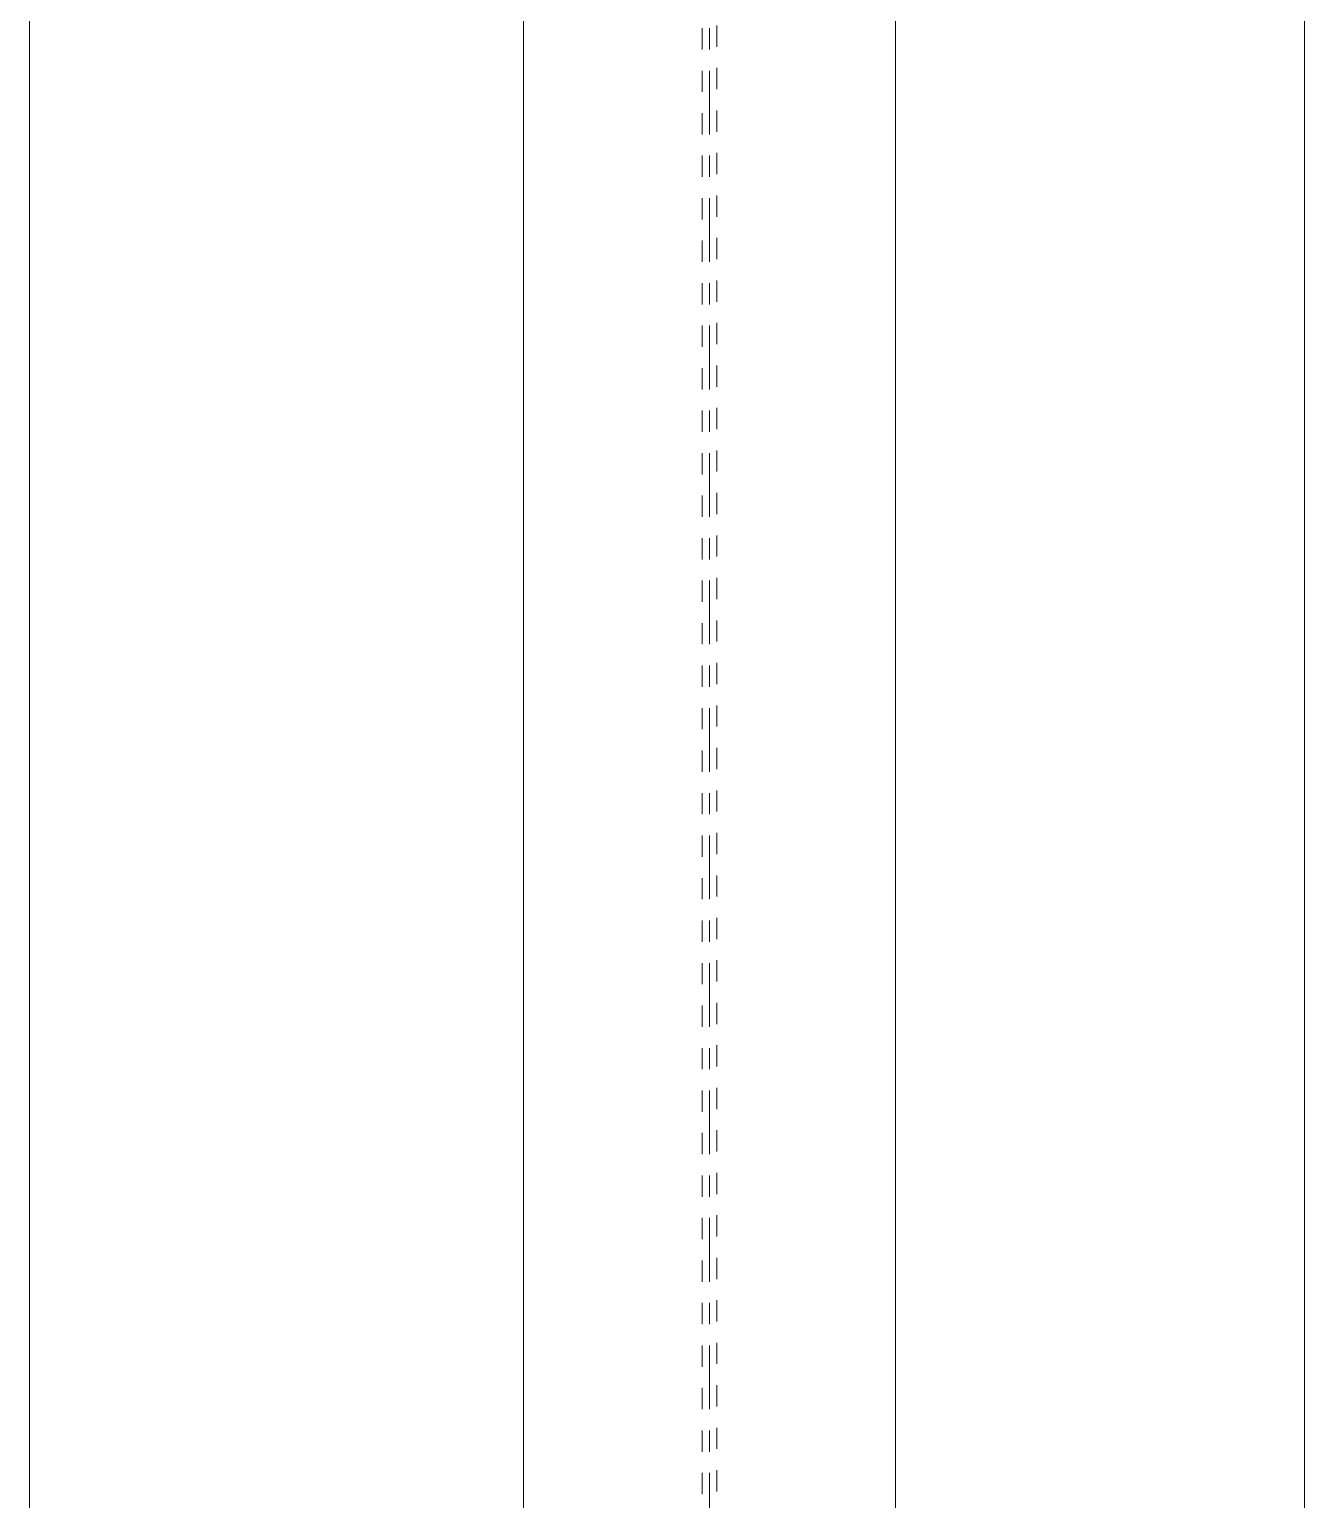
# Model space of a CAD drawing. Header units: millimetres. Extents: x 2 to 579, y 1 to 405.
# Drawn here: x 86.6 to 146.6, y 203 to 272.2 of the extents above; entities that cross this region are included whole.
import ezdxf

# ---------------------------------------------------------------- set-up
doc = ezdxf.new("R2010")
doc.units = ezdxf.units.MM
for name, pattern in [('XKITLINE00', [0]), ('XKITLINE01', [4, 1, -1, 1, -1]), ('XKITLINE03', [6, 3, -1, 1, -1])]:
    doc.linetypes.add(name, pattern=pattern)
doc.layers.add('Dimensions', color=7, linetype='Continuous', lineweight=0)
doc.layers.add('Part', color=2, linetype='Continuous', lineweight=0)

# ---------------------------------------------------------------- blocks, each defined once
blk = doc.blocks.new('*A12')
at = {"layer": 'Part', "color": 7, "linetype": 'XKITLINE03', "lineweight": 0}
blk.add_line((118.606, 183.234), (118.606, 380.631), dxfattribs=at)
at = {"layer": 'Part', "color": 2, "linetype": 'XKITLINE00', "lineweight": 0}
for p, q in [((109.856, 372.477), (109.856, 183.234)), ((127.356, 183.234), (127.356, 372.477))]:
    blk.add_line(p, q, dxfattribs=at)
at = {"layer": 'Part', "color": 7, "linetype": 'XKITLINE01', "lineweight": 0}
for p, q in [((118.256, 183.234), (118.256, 372.361)), ((118.956, 372.361), (118.956, 183.234))]:
    blk.add_line(p, q, dxfattribs=at)
blk = doc.blocks.new('*A54')
at = {"layer": 'Dimensions', "color": 7, "linetype": 'XKITLINE00', "lineweight": 0}
blk.add_line((86.606, 64.634), (86.606, 300.234), dxfattribs=at)
blk = doc.blocks.new('*A56')
at = {"layer": 'Dimensions', "color": 7, "linetype": 'XKITLINE00', "lineweight": 0}
blk.add_line((146.606, 64.634), (146.606, 311.714), dxfattribs=at)

msp = doc.modelspace()

# ---------------------------------------------------------------- block references
at = {"lineweight": 0}
for name in ['*A56', '*A54']:
    msp.add_blockref(name, (0, 0), dxfattribs=at)
at = {"layer": 'Part', "lineweight": 0}
msp.add_blockref('*A12', (0, 0), dxfattribs=at)

doc.saveas('drawing.dxf')
